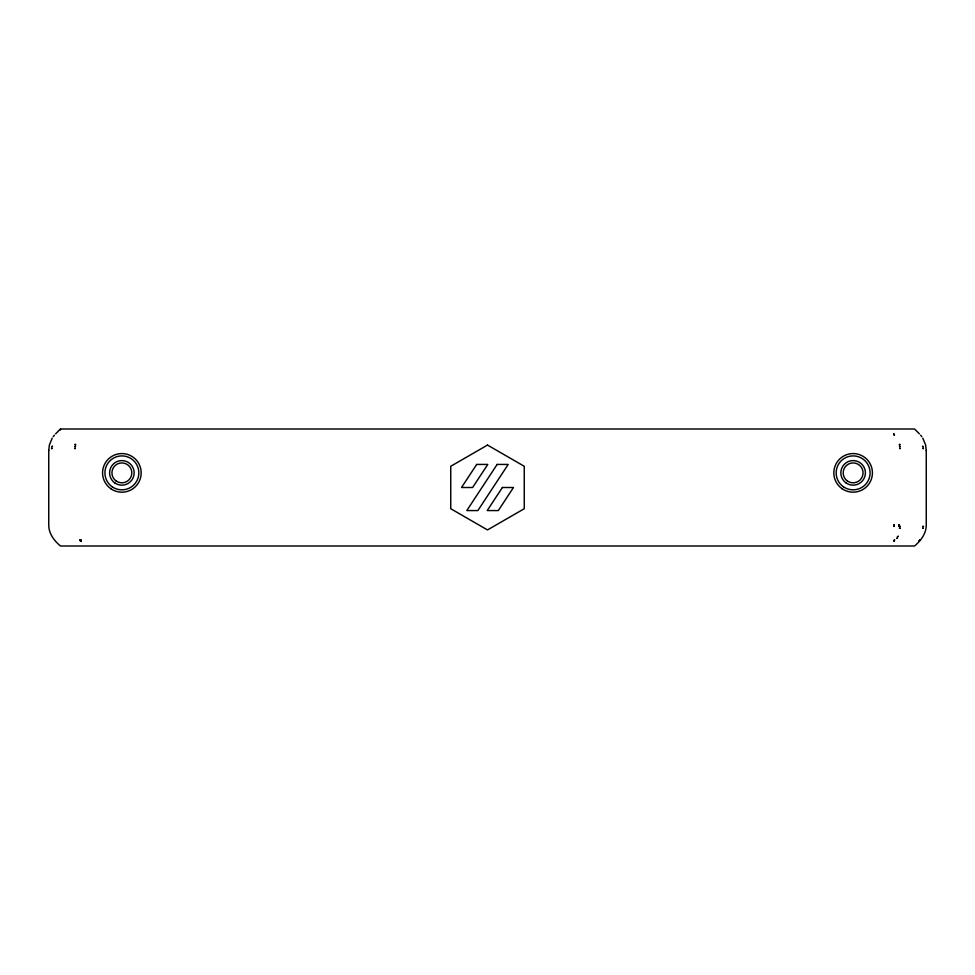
<?xml version="1.0" encoding="UTF-8"?>
<svg xmlns="http://www.w3.org/2000/svg" width="975" height="975" viewBox="0 0 975 975"><rect width="100%" height="100%" fill="white"/><g stroke="black" fill="none" stroke-linecap="round" stroke-linejoin="round"><path stroke-width="1.46" d="M48.75 450.426L49.396 444.929L52.199 438.165M894.233 539.809L893.807 541.149M894.197 541.149L894.733 539.809M918.864 541.149L920.071 539.809M53.223 436.642L54.356 435.191M919.108 541.149L920.278 539.809M55.599 433.851L60.45 429L914.55 429L919.401 433.851M920.644 435.191L921.777 436.642M922.801 438.165L925.604 444.929L926.25 450.426M80.084 539.809L81.193 541.149L80.962 539.809L81.352 541.149L80.425 541.149L80.084 539.809L80.645 541.149M894.489 435.191L894.014 433.851M80.511 539.809L80.986 541.149M893.648 433.851L894.038 435.191M926.25 450.389L926.25 524.611C926.494 533.288 920.912 540.686 914.55 546L60.45 546C54.088 540.686 48.506 533.288 48.75 524.611L48.75 450.389M60.45 429L60.45 429.999M894.185 524.611L894.172 526.439L894.185 524.611M898.865 524.611L898.828 526.439L898.865 524.611M52.248 448.354L51.541 448.561L52.248 448.354M74.636 448.354L75.294 448.561L74.636 448.354M900.376 526.439L899.632 526.439L900.376 526.439M922.777 526.439L923.459 526.439L922.777 526.439M52.443 446.331L51.712 446.733L52.443 446.331M74.831 446.331L75.441 446.733L74.831 446.331M900.217 528.267L899.486 528.267L900.217 528.267M922.618 528.267L923.288 528.267L922.618 528.267M75.148 444.344L75.672 444.929L75.148 444.344M77.013 438.165L77.013 438.165M898.194 536.299L897.463 536.835L898.194 536.299M897.427 538.017L896.805 538.358L897.427 538.017M476.69 464.429L461.528 487.5L472.619 487.5L487.78 464.429L476.69 464.429M497.128 464.429L466.793 510.571L477.872 510.571L508.207 464.429L497.128 464.429M502.381 487.5L487.22 510.571L498.31 510.571L513.472 487.5L502.381 487.5M899.852 444.344L899.328 444.929L899.852 444.344M900.169 446.331L899.559 446.733L900.169 446.331M487.5 445.063L450.742 466.282L450.742 508.718L487.5 529.937L524.258 508.718L524.258 466.282L487.5 445.063M900.364 448.354L899.706 448.561L900.364 448.354M897.987 438.165L897.987 438.165M923.288 446.733L922.557 446.331L923.288 446.733M923.459 448.561L922.752 448.354L923.459 448.561M842.047 488.682A19.305 19.305 0 0 0 872.357 474.557A19.305 19.305 0 0 0 844.972 455.374A19.305 19.305 0 0 0 842.047 488.682M110.797 488.694A19.305 19.305 0 0 0 141.107 474.557A19.305 19.305 0 0 0 113.722 455.374A19.305 19.305 0 0 0 110.797 488.694M843.399 486.769A16.965 16.965 0 0 0 870.029 474.35A16.965 16.965 0 0 0 845.959 457.494A16.965 16.965 0 0 0 843.399 486.769M112.149 486.769A16.965 16.965 0 0 0 138.779 474.35A16.965 16.965 0 0 0 114.709 457.494A16.965 16.965 0 0 0 112.149 486.769M846.081 482.942A12.285 12.285 0 0 0 865.361 473.947A12.285 12.285 0 0 0 847.933 461.736A12.285 12.285 0 0 0 846.081 482.942M114.831 482.942A12.285 12.285 0 0 0 134.111 473.947A12.285 12.285 0 0 0 116.683 461.736A12.285 12.285 0 0 0 114.831 482.942M847.421 481.016A9.945 9.945 0 0 0 863.033 473.74A9.945 9.945 0 0 0 848.92 463.856A9.945 9.945 0 0 0 847.421 481.016M116.171 481.016A9.945 9.945 0 0 0 131.783 473.74A9.945 9.945 0 0 0 117.67 463.856A9.945 9.945 0 0 0 116.171 481.016"/></g></svg>
